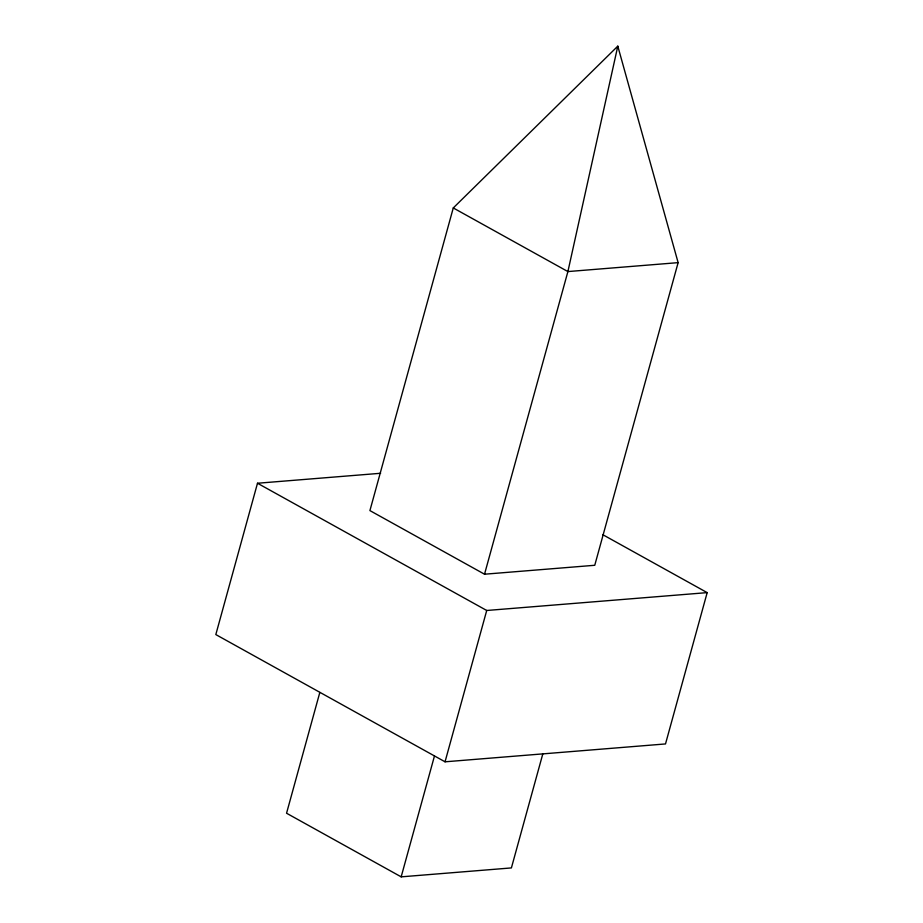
<?xml version="1.0" encoding="UTF-8"?>
<svg xmlns="http://www.w3.org/2000/svg" width="923" height="923" viewBox="0 0 923 923"><rect width="100%" height="100%" fill="white"/><g stroke="black" fill="none" stroke-linecap="round" stroke-linejoin="round"><path stroke-width="1.38" d="M617.799 46.15L567.899 271.57L484.529 574.21L369.915 510.592L453.274 207.952L617.799 46.15L678.128 262.64L594.758 565.28L484.529 574.21M380.611 473.28L257.494 483.248L215.82 634.574L445.048 761.81L665.506 743.938L707.18 592.624L602.65 534.602M319.82 692.458L286.557 813.232L401.17 876.85L511.4 867.92L542.759 754.079M401.17 876.85L434.445 756.075M445.048 761.81L486.721 610.484L707.18 592.624M678.128 262.64L567.899 271.57L453.274 207.952M257.494 483.248L486.721 610.484"/></g></svg>
